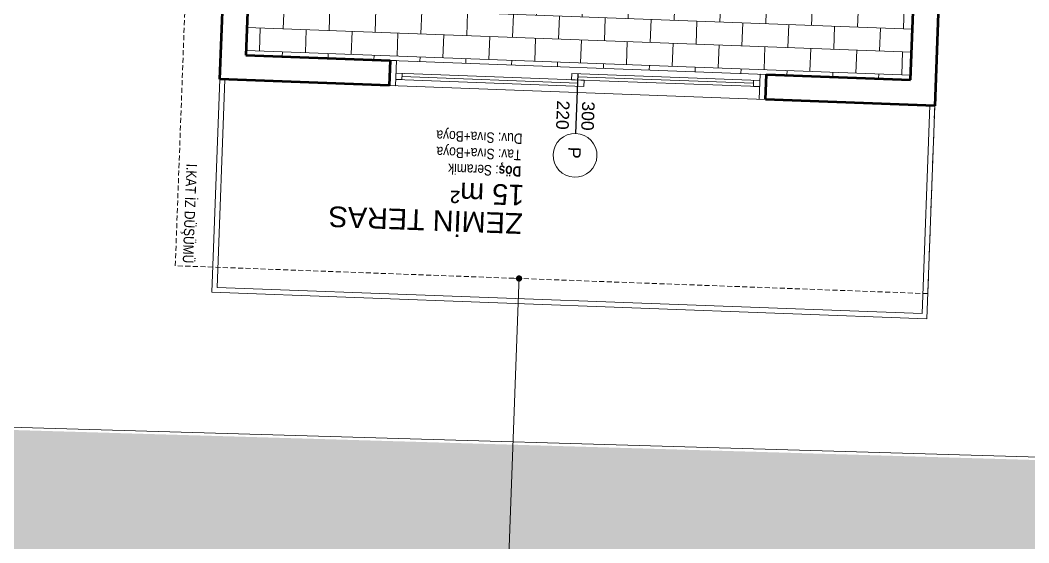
# Model space of a CAD drawing. Header units: centimetres. Extents: x 63871 to 181827, y -95930 to 42199.
# Drawn here: x 154426 to 155230, y 21646 to 22063 of the extents above; entities that cross this region are included whole.
import ezdxf

# ---------------------------------------------------------------- set-up
doc = ezdxf.new("R2010")
doc.units = ezdxf.units.CM
doc.linetypes.add('11-021_500-SatisOfisi_220512$0${ Diamond }', pattern=[12, 4, -2, 2, 2, -2])
for name, color, linetype, lineweight in [('A-AREA-IDEN', 7, 'Continuous', 9), ('A-FLOR-HRAL', 11, 'Continuous', 9), ('A-GLAZ', 151, 'Continuous', 9), ('A-WALL', 12, 'Continuous', 50), ('ARA SINIRLAR', 225, 'Continuous', 15), ('ARM_Pen_No__252', 8, 'Continuous', 18), ('İz DÜŞÜMÜ', 7, '11-021_500-SatisOfisi_220512$0${ Diamond }', 18), ('OLUK', 222, 'Continuous', 15)]:
    doc.layers.add(name, color=color, linetype=linetype, lineweight=lineweight)
doc.layers.add('Bitirme - Duvar', color=7, linetype='Continuous')
doc.layers.add('Dıış Ölçü', color=140, linetype='Continuous')
doc.styles.add('Arial', font='Arial.ttf', dxfattribs={"height": 250})
doc.styles.add('MtXpl_Arial_Narrow', font='')
doc.styles.add('MtXpl_Arial_Narrow_1', font='')
doc.styles.add('OLUŞTURULMUŞ_STİL_1', font='Arial.ttf')
doc.styles.add('RomanS', font='')
doc.styles.get('MtXpl_Arial_Narrow').set_extended_font_data('Arial Narrow', bold=True)
doc.styles.get('MtXpl_Arial_Narrow_1').set_extended_font_data('Arial Narrow')
doc.styles.get('RomanS').set_extended_font_data('Stylus BT')
doc.dimstyles.new('BÖYÜK', dxfattribs={"dimtxt": 70, "dimasz": 5, "dimexe": 5, "dimexo": 5, "dimgap": 2, "dimtad": 3, "dimdec": 0, "dimzin": 0, "dimdsep": 46, "dimtxsty": 'RomanS', "dimblk": 'DOT', "dimcen": 5, "dimadec": 0, "dimazin": 0, "dimtfac": 1, "dimtdec": 0, "dimtix": 1, "dimtofl": 0, "dimtmove": 1, "dimatfit": 0, "dimldrblk": 'DOT', "dimfxl": 10, "dimfxlon": 1, "dimtolj": 1, "dimtzin": 0, "dimarcsym": 0})

# ---------------------------------------------------------------- blocks, each defined once
blk = doc.blocks.new('HRD')
at = {"layer": 'ARM_Pen_No__252'}
h = blk.add_hatch(dxfattribs=at)
h.set_pattern_fill('AR-B816', color=256, scale=0.09)
h.set_pattern_definition([(0, (-39959.2, 0), (0, 18.288), []), (90, (-39959.2, 0), (-18.288, 18.288), [18.288, -18.288])])
h.paths.add_polyline_path([(154149.63, 35592.48), (154149.63, 35503.48), (154219.63, 35503.48), (154219.63, 35483.24), (154324.63, 35483.24), (154324.63, 35692.48), (154369.63, 35692.48), (154369.63, 35927.48), (154369.63, 35927.48), (154369.63, 36097.48), (154369.63, 36177.48), (154254.63, 36177.48), (153954.63, 36177.48), (153839.63, 36177.48), (153839.63, 35897.6), (153869.63, 35897.54), (153869.63, 35882.48), (154019.63, 35882.48), (154019.63, 35872.48), (154019.63, 35833.25, -0.444416), (154030.45, 35823.48, -0.444416), (154019.63, 35813.72), (154019.63, 35773.48), (153939.63, 35773.48), (153939.63, 35692.48), (154019.63, 35692.48), (154019.63, 35687.48), (154019.63, 35633.7), (154020.63, 35632.93), (154019.63, 35631.47), (154019.63, 35592.48), (154019.63, 35582.48), (153989.63, 35582.48), (153989.63, 35577.48), (153989.63, 35497.48), (153989.63, 35437.48), (153994.63, 35437.48), (154094.63, 35437.48), (154139.63, 35437.48), (154139.63, 35592.48)])
at = {"layer": 'A-FLOR-HRAL'}
for p, q in [((154389.63, 36367.48), (153819.63, 36367.48)), ((153819.63, 36367.48), (153819.63, 36197.48)), ((154389.63, 36197.48), (154389.63, 36367.48)), ((154385.63, 36363.48), (153823.63, 36363.48)), ((153823.63, 36363.48), (153823.63, 36197.48)), ((154385.63, 36197.48), (154385.63, 36363.48))]:
    blk.add_line(p, q, dxfattribs=at)
at = {"layer": 'A-GLAZ', "ltscale": 3}
for p, q in [((153954.63, 36177.48), (153954.63, 36197.48)), ((153954.63, 36197.48), (153959.63, 36197.48)), ((154254.63, 36197.48), (153954.63, 36197.48)), ((153959.63, 36197.48), (153959.63, 36177.48)), ((154099.63, 36187.48), (154099.63, 36192.48)), ((154099.63, 36192.48), (154249.63, 36192.48)), ((154104.63, 36187.48), (154104.63, 36192.48)), ((154244.63, 36189.98), (154104.63, 36189.98)), ((154249.63, 36192.48), (154244.63, 36192.48)), ((154244.63, 36192.48), (154244.63, 36187.48)), ((154254.63, 36197.48), (154249.63, 36197.48)), ((154249.63, 36197.48), (154249.63, 36177.48)), ((154254.63, 36177.48), (154254.63, 36197.48)), ((153959.63, 36187.48), (154109.63, 36187.48)), ((153959.63, 36187.48), (153964.63, 36187.48)), ((154109.63, 36182.48), (153959.63, 36182.48)), ((153964.63, 36187.48), (153964.63, 36182.48)), ((154104.63, 36184.98), (153964.63, 36184.98)), ((154249.63, 36187.48), (154099.63, 36187.48)), ((154104.63, 36187.48), (154104.63, 36182.48)), ((154109.63, 36187.48), (154109.63, 36182.48)), ((153959.63, 36177.48), (153954.63, 36177.48)), ((154254.63, 36177.48), (153954.63, 36177.48)), ((154249.63, 36177.48), (154254.63, 36177.48))]:
    blk.add_line(p, q, dxfattribs=at)
at = {"layer": 'A-WALL', "lineweight": 53}
for p, q in [((153819.63, 35782.48), (153819.63, 36197.48)), ((153819.63, 36197.48), (153954.63, 36197.48)), ((154254.63, 36197.48), (154389.63, 36197.48)), ((154389.63, 36197.48), (154389.63, 36097.48)), ((153839.63, 36177.48), (153839.63, 35882.48)), ((153954.63, 36177.48), (153839.63, 36177.48)), ((154369.63, 36177.48), (154254.63, 36177.48)), ((154369.63, 36097.48), (154369.63, 36177.48))]:
    blk.add_line(p, q, dxfattribs=at)
at = {"layer": 'A-WALL', "lineweight": 50}
for p, q in [((153954.63, 36197.48), (153954.63, 36177.48)), ((154254.63, 36177.48), (154254.63, 36197.48))]:
    blk.add_line(p, q, dxfattribs=at)
at = {"layer": 'Bitirme - Duvar', "color": 161, "linetype": 'Continuous', "lineweight": 25}
blk.add_line((154104.63, 36230.18), (154104.63, 36182.68), dxfattribs=at)
at = {"layer": 'Bitirme - Duvar', "color": 251, "linetype": 'Continuous', "lineweight": 15}
for start, end in [(0, 180), (180, 0)]:
    blk.add_arc((154104.63, 36247.68), 17.5, start, end, dxfattribs=at)
at = {"layer": 'İz DÜŞÜMÜ'}
blk.add_lwpolyline([(153819.63, 36347.48), (154419.63, 36347.49), (154419.63, 35292.49), (154159.63, 35292.49), (154159.63, 35357.48), (153819.63, 35357.48), (153819.63, 36347.48)], dxfattribs=at)
for s, rotation, style, p in [('I.KAT İZ DÜŞÜMÜ', 89.95698, 'MtXpl_Arial_Narrow_1', (154413.75, 36265.76)), ('Döş', 359.95698, 'MtXpl_Arial_Narrow', (154147.04, 36258.02)), (': Seramik', 359.95698, 'MtXpl_Arial_Narrow_1', (154165.03, 36258.01)), ('Tav: Sıva+Boya', 359.95698, 'MtXpl_Arial_Narrow_1', (154147.47, 36244.97)), ('Duv: Sıva+Boya', 359.95698, 'MtXpl_Arial_Narrow_1', (154146.99, 36231.91))]:
    blk.add_text(s, height=8.316, rotation=rotation, dxfattribs=dict(style=style)).set_placement(p)
at = {"layer": 'A-AREA-IDEN', "width": 224.1999, "attachment_point": 2, "line_spacing_factor": 0.941778, "style": 'Arial'}
for s, insert, char_height in [('ZEMİN TERAS', (154221.71, 36311.97), 16.4692), ('15 m²', (154173.28, 36289.32), 16.469)]:
    blk.add_mtext(s, dxfattribs=dict(at, insert=insert, char_height=char_height))
at = {"layer": 'Bitirme - Duvar', "linetype": 'Continuous', "char_height": 10, "attachment_point": 7, "rotation": 90, "style": 'OLUŞTURULMUŞ_STİL_1'}
for s, insert in [('\\A1;P', (154110.22, 36240.97)), ('\\A1;300', (154100.64, 36204.31)), ('\\A1;220', (154120.64, 36204.31))]:
    blk.add_mtext(s, dxfattribs=dict(at, insert=insert))
blk = doc.blocks.new('_Dot')
at = {"color": 0, "linetype": 'ByBlock', "lineweight": -2}
blk.add_line((-0.5, 0), (-1, 0), dxfattribs=at)
at = {"color": 0, "linetype": 'ByBlock', "const_width": 0.5}
blk.add_lwpolyline([(-0.25, 0, 1), (0.25, 0, 1)], format="xyb", close=True, dxfattribs=at)
blk = doc.blocks.new('*D184')
at = {"layer": 'Defpoints', "color": 0, "transparency": 16777216}
for p in [(-1605.27, 5674.24), (-1605.27, 5674.24), (-1627.53, 5074.65)]:
    blk.add_point(p, dxfattribs=at)
at = {"layer": 'Dıış Ölçü', "color": 0, "lineweight": -2, "transparency": 16777216}
for p, q in [((-1605.27, 5674.24), (-1610.27, 5674.42)), ((-1627.35, 5079.65), (-1605.46, 5669.24)), ((-1627.53, 5074.65), (-1632.53, 5074.84))]:
    blk.add_line(p, q, dxfattribs=at)
at = {"layer": 'Dıış Ölçü', "color": 0, "lineweight": -2, "transparency": 16777216, "xscale": 5, "yscale": 5, "zscale": 5}
for p, rotation in [((-1605.27, 5674.24), 87.87361722026976), ((-1627.53, 5074.65), 267.8736172202698)]:
    blk.add_blockref('_Dot', p, dxfattribs=dict(at, rotation=rotation))
at = {"layer": 'Dıış Ölçü', "color": 0, "transparency": 16777216, "insert": (-1654.94, 5375.87), "char_height": 70, "attachment_point": 5, "rotation": 87.87362, "style": 'RomanS'}
blk.add_mtext('\\A1;600', dxfattribs=at)
blk = doc.blocks.new('yerleşim planı')
at = {"layer": 'ARM_Pen_No__252'}
h = blk.add_hatch(dxfattribs=at)
h.set_pattern_fill('AR-HBONE', color=256, scale=0.51)
h.set_pattern_definition([(45, (-177987.134, -15156.517), (0, 73.27889), [155.448, -51.816]), (135, (-177950.495, -15119.877), (7e-15, 73.27889), [155.448, -51.816])])
h.paths.add_polyline_path([(-11399.71, 5829.41), (-11341.13, 5424.64), (438.6, 5081.28), (456.1, 5480.93)])
at = {"layer": 'ARA SINIRLAR'}
blk.add_lwpolyline([(-11419.5, 5829.99), (476.13, 5483.25)], dxfattribs=at)
at = {"rotation": 177.873189238168}
blk.add_blockref('HRD', (153782.96, 36276.14), dxfattribs=at)
at = {"layer": 'Dıış Ölçü'}
dim = blk.add_aligned_dim(p1=(-1627.53, 5074.65), p2=(-1605.27, 5674.24), distance=0, dimstyle='BÖYÜK', dxfattribs=at)
dim.commit()
dim.dimension.update_dxf_attribs({"geometry": '*D184', "text_midpoint": (-1654.94, 5375.87)})

msp = doc.modelspace()

# ---------------------------------------------------------------- block references
at = {"layer": 'OLUK'}
msp.add_blockref('yerleşim planı', (156428.79, 16182.58), dxfattribs=at)

doc.saveas('drawing.dxf')
